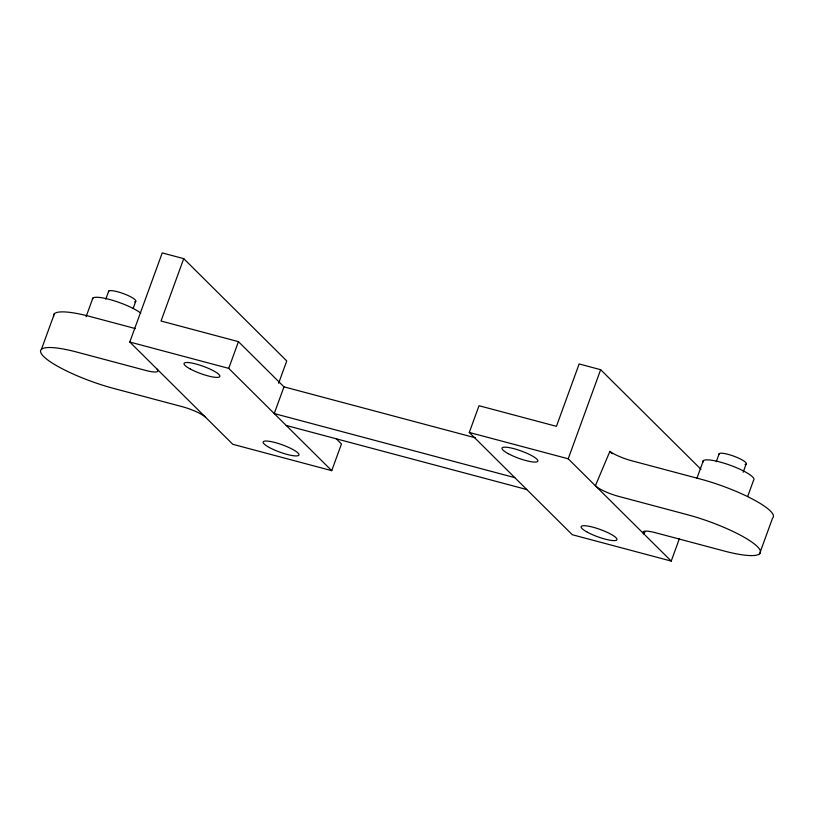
<?xml version="1.0" encoding="UTF-8"?>
<svg xmlns="http://www.w3.org/2000/svg" width="814" height="814" viewBox="0 0 814 814"><rect width="100%" height="100%" fill="white"/><g stroke="black" fill="none" stroke-linecap="round" stroke-linejoin="round"><path stroke-width="1.22" d="M41.453 349.298L54.426 313.655M86.091 316.697L92.867 298.107M105.789 299.176L108.74 291.066M133.13 308.496L135.653 301.546M336.111 438.614L341.473 443.925L331.736 470.665L232.814 444.312L129.792 342.033L162.23 252.92L183.73 258.649L286.752 360.938L278.612 383.292M183.73 258.649L161.03 321.021L238.451 341.646L283.974 386.843L475.447 437.83M331.736 470.665L228.724 368.376L238.451 341.646M283.974 386.843L274.237 413.573L514.804 477.645M679.446 538.502L671.235 561.08L572.303 534.727L469.291 432.448L479.019 405.718L556.44 426.333L579.141 363.96L600.651 369.688L700.996 469.322M671.235 561.08L568.213 458.791L600.651 369.688M644.932 531.725L644.067 534.106A19.363 3.928 20 0 1 655.189 532.641L724.002 550.966A58.099 11.783 20 0 0 757.366 546.591A58.099 11.783 20 0 0 687.494 514.723L618.671 496.387A19.363 3.928 20 0 1 595.38 485.765L609.869 451.394A19.363 3.928 20 0 0 631.644 460.744L700.467 479.08A58.099 11.783 20 0 1 772.547 518.172L759.574 553.815M696.988 478.123L703.327 460.683M716.259 461.752L719.21 453.642M743.172 472.232L746.123 464.122M747.649 496.53L753.571 480.25A27.116 5.495 20 0 0 729.802 465.109A27.116 5.495 20 0 0 702.981 462.087M135.47 328.602L89.998 316.493A58.099 11.783 20 0 0 53.673 316.646M129.792 342.033L228.724 368.376M469.291 432.448L568.213 458.791M286.223 425.468L526.79 489.54M609.869 451.394L612.159 453.774M156.96 369.007A19.363 3.928 20 0 1 145.838 370.462L77.025 352.136A58.099 11.783 20 0 0 43.671 356.522A58.099 11.783 20 0 0 113.533 388.39L182.356 406.715A19.363 3.928 20 0 1 205.647 417.338M108.557 291.809A14.53 2.941 20 0 1 124.695 294.098A14.53 2.941 20 0 1 134.554 301.933M92.511 299.501A27.116 5.495 20 0 1 111.06 299.867A27.116 5.495 20 0 1 140.751 313.146M719.016 454.395A14.53 2.941 20 0 1 735.164 456.685A14.53 2.941 20 0 1 745.014 464.519M269.414 447.547A19.037 3.856 20 0 0 298.697 455.341A19.037 3.856 20 0 0 275.081 442.541A19.037 3.856 20 0 0 269.414 447.547M190.313 369.017A19.037 3.856 20 0 0 219.607 376.811A19.037 3.856 20 0 0 195.991 364.011A19.037 3.856 20 0 0 190.313 369.017M587.403 532.234A19.037 3.856 20 0 0 616.686 540.028A19.037 3.856 20 0 0 593.07 527.228A19.037 3.856 20 0 0 587.403 532.234M508.302 453.703A19.037 3.856 20 0 0 537.596 461.497A19.037 3.856 20 0 0 513.98 448.697A19.037 3.856 20 0 0 508.302 453.703"/></g></svg>
